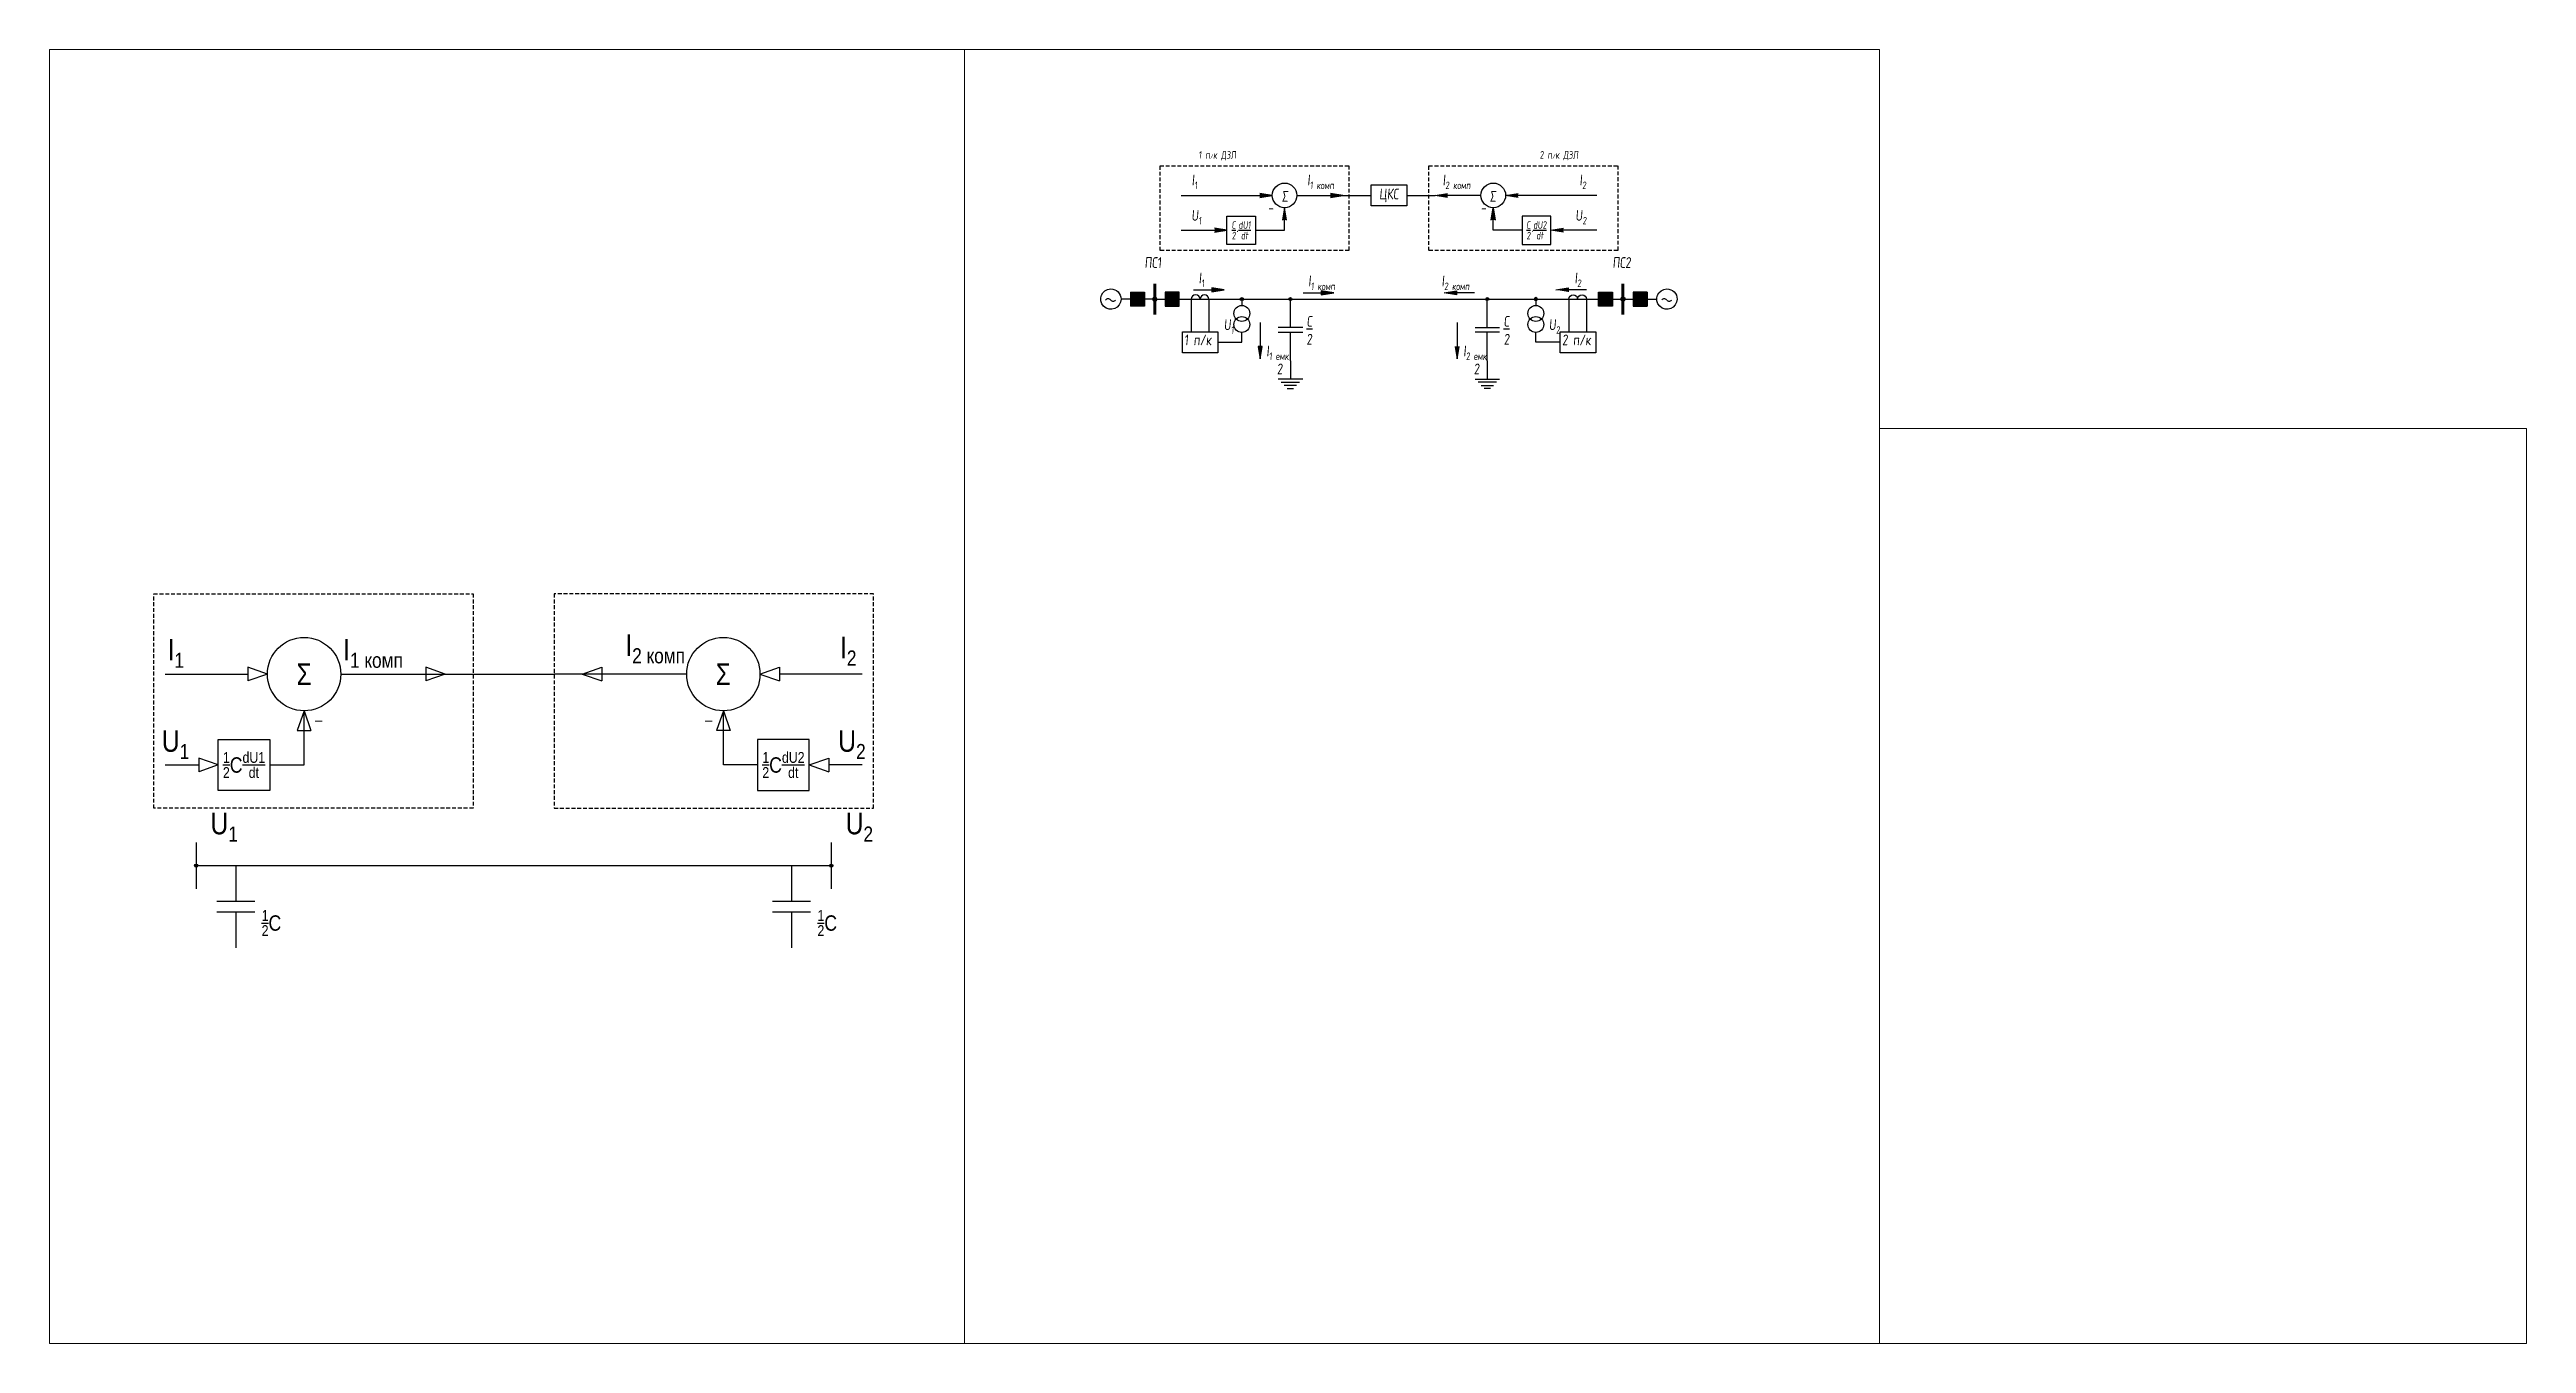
# Model space of a CAD drawing. Header units: millimetres. Extents: x 42599 to 44804, y 29287 to 30147.
# Drawn here: x 44000 to 44804, y 29621 to 30041 of the extents above; entities outside this region: 1.
import ezdxf

# ---------------------------------------------------------------- set-up
doc = ezdxf.new("R2010")
doc.units = ezdxf.units.MM
for name, pattern in [('K5LT_BASIC', [0]), ('K5LT_THIN', [0]), ('штриховая2', [0.375, 0.25, -0.125])]:
    doc.linetypes.add(name, pattern=pattern)
doc.layers.get('0').update_dxf_attribs({"lineweight": 25})
doc.layers.add('Невидимый', color=4, linetype='Continuous', plot=False)
doc.styles.add('1.8_Gost_RD', font='ARIALN.TTF', dxfattribs={"height": 1.8})
doc.styles.get("Standard").update_dxf_attribs({"font": '', "height": 1.5})
doc.styles.add('ИС РЗА', font='GOST type B.ttf', dxfattribs={"width": 0.8, "oblique": 5})
doc.styles.get('Standard').set_extended_font_data('Arial')

# ---------------------------------------------------------------- blocks, each defined once
blk = doc.blocks.new('Точка')
at = {"ltscale": 100}
h = blk.add_hatch(color=256, dxfattribs=at)
h.dxf.hatch_style = 1
edge = h.paths.add_edge_path()
edge.add_arc((0, 0), 0.5, 0, 360)
blk.add_circle((0, 0), 0.5, dxfattribs=at)
blk = doc.blocks.new('*T6630')
at = {"color": 0, "linetype": 'ByBlock', "lineweight": -2}
for p, q in [((0, 0), (163, 0)), ((0, 0), (0, -33.28)), ((41, 0), (41, -33.28)), ((122, 0), (122, -33.28)), ((163, 0), (163, -33.28)), ((0, -15), (122, -15)), ((0, -33.28), (163, -33.28))]:
    blk.add_line(p, q, dxfattribs=at)
at = {"color": 0, "char_height": 3.5, "width": 78, "attachment_point": 5}
for s, insert in [('RS-триггер', (81.5, -7.5)), ('RS-триггер с сохранением состояния после исчезновения питания', (81.5, -24.14))]:
    blk.add_mtext(s, dxfattribs=dict(at, insert=insert))

msp = doc.modelspace()

# ---------------------------------------------------------------- hatches: boundary and pattern name
h = msp.add_hatch(color=256)
h.dxf.hatch_style = 1
h.paths.add_polyline_path([(44396.6, 29993.43), (44392.56, 29993.43), (44392.56, 29992.77)])
h.paths.add_polyline_path([(44396.6, 29993.43), (44392.56, 29994.08), (44392.56, 29993.43)])
h = msp.add_hatch(color=256)
h.dxf.hatch_style = 1
h.paths.add_polyline_path([(44400.6, 29989.43), (44400.6, 29985.39), (44401.26, 29985.39)])
h.paths.add_polyline_path([(44400.6, 29989.43), (44399.94, 29985.39), (44400.6, 29985.39)])
h = msp.add_hatch(color=256)
h.dxf.hatch_style = 1
h.paths.add_polyline_path([(44419.49, 29993.43), (44415.45, 29993.43), (44415.45, 29992.77)])
h.paths.add_polyline_path([(44419.49, 29993.43), (44415.45, 29994.08), (44415.45, 29993.43)])
h = msp.add_hatch(color=256)
h.dxf.hatch_style = 1
h.paths.add_polyline_path([(44449.46, 29993.43), (44453.5, 29993.43), (44453.5, 29992.77)])
h.paths.add_polyline_path([(44449.46, 29993.43), (44453.5, 29994.08), (44453.5, 29993.43)])
h = msp.add_hatch(color=256)
h.dxf.hatch_style = 1
h.paths.add_polyline_path([(44468.34, 29989.43), (44468.34, 29985.39), (44467.69, 29985.39)])
h.paths.add_polyline_path([(44468.34, 29989.43), (44469, 29985.39), (44468.34, 29985.39)])
h = msp.add_hatch(color=256)
h.dxf.hatch_style = 1
h.paths.add_polyline_path([(44472.34, 29993.43), (44476.38, 29993.43), (44476.38, 29992.77)])
h.paths.add_polyline_path([(44472.34, 29993.43), (44476.38, 29994.08), (44476.38, 29993.43)])
h = msp.add_hatch(color=256)
h.dxf.hatch_style = 1
h.paths.add_polyline_path([(44381.9, 29982.1), (44377.86, 29982.1), (44377.86, 29981.45)])
h.paths.add_polyline_path([(44381.9, 29982.1), (44377.86, 29982.76), (44377.86, 29982.1)])
h = msp.add_hatch(color=256)
h.dxf.hatch_style = 1
h.paths.add_polyline_path([(44487.05, 29982.1), (44491.09, 29982.1), (44491.09, 29981.45)])
h.paths.add_polyline_path([(44487.05, 29982.1), (44491.09, 29982.76), (44491.09, 29982.1)])
at = {"true_color": 0xe7e8e9}
h = msp.add_hatch(color=254, dxfattribs=at)
h.dxf.hatch_style = 1
h.paths.add_polyline_path([(44355.17, 29962.04), (44355.17, 29957.49), (44350.62, 29957.49), (44350.62, 29962.04)])
at = {"linetype": 'Continuous'}
for points in [[(44358.45, 29960.56, -1), (44358.45, 29958.95, -1)], [(44510.45, 29960.56, 1), (44510.45, 29958.95, 1)]]:
    msp.add_hatch(color=256, dxfattribs=at).paths.add_polyline_path(points)
at = {"true_color": 0xe7e8e9}
h = msp.add_hatch(color=254, dxfattribs=at)
h.dxf.hatch_style = 1
h.paths.add_polyline_path([(44366.37, 29962.04), (44361.82, 29962.04), (44361.82, 29957.49), (44366.37, 29957.49)])
h = msp.add_hatch(color=256)
h.dxf.hatch_style = 1
h.paths.add_polyline_path([(44381, 29962.77), (44376.96, 29962.77), (44376.96, 29962.12)])
h.paths.add_polyline_path([(44381, 29962.77), (44376.96, 29963.43), (44376.96, 29962.77)])
h = msp.add_hatch(color=256)
h.dxf.hatch_style = 1
h.paths.add_polyline_path([(44416.54, 29961.77), (44412.5, 29961.77), (44412.5, 29961.12)])
h.paths.add_polyline_path([(44416.54, 29961.77), (44412.5, 29962.43), (44412.5, 29961.77)])
h = msp.add_hatch(color=256)
h.dxf.hatch_style = 1
h.paths.add_polyline_path([(44452.36, 29961.77), (44456.4, 29961.77), (44456.4, 29961.12)])
h.paths.add_polyline_path([(44452.36, 29961.77), (44456.4, 29962.43), (44456.4, 29961.77)])
h = msp.add_hatch(color=256)
h.dxf.hatch_style = 1
h.paths.add_polyline_path([(44488.65, 29962.77), (44492.69, 29962.77), (44492.69, 29962.12)])
h.paths.add_polyline_path([(44488.65, 29962.77), (44492.69, 29963.43), (44492.69, 29962.77)])
h = msp.add_hatch(color=254, dxfattribs=at)
h.dxf.hatch_style = 1
h.paths.add_polyline_path([(44507.08, 29957.49), (44502.53, 29957.49), (44502.53, 29962.04), (44507.08, 29962.04)])
h = msp.add_hatch(color=254, dxfattribs=at)
h.dxf.hatch_style = 1
h.paths.add_polyline_path([(44513.73, 29962.04), (44513.73, 29957.49), (44518.28, 29957.49), (44518.28, 29962.04)])
h = msp.add_hatch(color=256)
h.dxf.hatch_style = 1
h.paths.add_polyline_path([(44392.7, 29940.37), (44392.7, 29944.41), (44392.04, 29944.41)])
h.paths.add_polyline_path([(44392.7, 29940.37), (44393.36, 29944.41), (44392.7, 29944.41)])
h = msp.add_hatch(color=256)
h.dxf.hatch_style = 1
h.paths.add_polyline_path([(44456.63, 29940.37), (44456.63, 29944.41), (44455.97, 29944.41)])
h.paths.add_polyline_path([(44456.63, 29940.37), (44457.28, 29944.41), (44456.63, 29944.41)])

# ---------------------------------------------------------------- linework, layer by layer
at = {"ltscale": 100}
for p, q in [((44367.02, 29993.43), (44396.6, 29993.43)), ((44400.6, 29982.1), (44400.6, 29989.43)), ((44404.6, 29993.43), (44415.45, 29993.43)), ((44419.49, 29993.43), (44428.71, 29993.43)), ((44440.24, 29993.43), (44449.46, 29993.43)), ((44464.34, 29993.43), (44453.5, 29993.43)), ((44468.34, 29982.1), (44468.34, 29989.43)), ((44501.93, 29993.43), (44472.34, 29993.43)), ((44367.02, 29982.1), (44377.86, 29982.1)), ((44391.2, 29982.1), (44400.6, 29982.1)), ((44477.75, 29982.1), (44468.34, 29982.1)), ((44501.93, 29982.1), (44491.09, 29982.1)), ((44370.32, 29958.28), (44370.32, 29949.16)), ((44376.04, 29958.28), (44376.04, 29949.16)), ((44492.86, 29958.28), (44492.86, 29949.16)), ((44498.58, 29958.28), (44498.58, 29949.16)), ((44378.95, 29945.76), (44386.72, 29945.76)), ((44386.72, 29945.76), (44386.72, 29948.93)), ((44482.15, 29945.76), (44482.15, 29948.93)), ((44489.92, 29945.76), (44482.15, 29945.76)), ((44037.27, 29838.04), (44064.09, 29838.04)), ((44070.44, 29838.04), (44064.09, 29840.26)), ((44064.09, 29840.26), (44064.09, 29835.83)), ((44070.44, 29838.04), (44064.09, 29835.83)), ((44094.24, 29838.04), (44137.24, 29838.04)), ((44128.17, 29838.04), (44121.81, 29840.26)), ((44121.81, 29840.26), (44121.81, 29835.83)), ((44128.17, 29838.04), (44121.81, 29835.83)), ((44137.24, 29838.04), (44163.52, 29838.04)), ((44206.52, 29838.04), (44163.52, 29838.04)), ((44172.6, 29838.04), (44178.95, 29840.26)), ((44172.6, 29838.04), (44178.95, 29835.83)), ((44178.95, 29840.26), (44178.95, 29835.83)), ((44230.32, 29838.04), (44236.67, 29840.26)), ((44230.32, 29838.04), (44236.67, 29835.83)), ((44236.67, 29840.26), (44236.67, 29835.83)), ((44263.49, 29838.04), (44236.67, 29838.04)), ((44082.34, 29826.14), (44080.13, 29819.79)), ((44082.34, 29808.54), (44082.34, 29826.14)), ((44082.34, 29826.14), (44084.56, 29819.79)), ((44218.42, 29826.14), (44216.21, 29819.79)), ((44218.42, 29808.54), (44218.42, 29826.14)), ((44218.42, 29826.14), (44220.64, 29819.79)), ((44080.13, 29819.79), (44084.56, 29819.79)), ((44220.64, 29819.79), (44216.21, 29819.79)), ((44037.27, 29808.54), (44048.12, 29808.54)), ((44054.47, 29808.54), (44048.12, 29810.76)), ((44048.12, 29810.76), (44048.12, 29806.33)), ((44054.47, 29808.54), (44048.12, 29806.33)), ((44071.2, 29808.54), (44082.34, 29808.54)), ((44229.56, 29808.54), (44218.42, 29808.54)), ((44246.29, 29808.54), (44252.64, 29810.76)), ((44246.29, 29808.54), (44252.64, 29806.33)), ((44252.64, 29810.76), (44252.64, 29806.33)), ((44263.49, 29808.54), (44252.64, 29808.54)), ((44047.29, 29783.36), (44047.29, 29768.38)), ((44253.47, 29783.36), (44253.47, 29768.38)), ((44047.29, 29775.87), (44253.47, 29775.87)), ((44060.18, 29775.87), (44060.18, 29764.28)), ((44240.59, 29775.87), (44240.59, 29764.28)), ((44066.35, 29764.28), (44054, 29764.28)), ((44246.76, 29764.28), (44234.41, 29764.28)), ((44066.35, 29760.73), (44054, 29760.73)), ((44060.18, 29760.73), (44060.18, 29749.14)), ((44246.76, 29760.73), (44234.41, 29760.73)), ((44240.59, 29760.73), (44240.59, 29749.14))]:
    msp.add_line(p, q, dxfattribs=at)
for p, q in [((44396.6, 29993.43), (44392.56, 29994.08)), ((44392.56, 29992.77), (44396.6, 29993.43)), ((44400.6, 29989.43), (44399.94, 29985.39)), ((44401.26, 29985.39), (44400.6, 29989.43)), ((44419.49, 29993.43), (44415.45, 29994.08)), ((44415.45, 29992.77), (44419.49, 29993.43)), ((44449.46, 29993.43), (44453.5, 29994.08)), ((44453.5, 29992.77), (44449.46, 29993.43)), ((44467.69, 29985.39), (44468.34, 29989.43)), ((44468.34, 29989.43), (44469, 29985.39)), ((44472.34, 29993.43), (44476.38, 29994.08)), ((44476.38, 29992.77), (44472.34, 29993.43)), ((44381.9, 29982.1), (44377.86, 29982.76)), ((44377.86, 29981.45), (44381.9, 29982.1)), ((44487.05, 29982.1), (44491.09, 29982.76)), ((44491.09, 29981.45), (44487.05, 29982.1)), ((44358.5, 29959.76), (44347.51, 29959.76)), ((44358.47, 29959.76), (44510.4, 29959.76)), ((44381, 29962.77), (44376.96, 29963.43)), ((44376.96, 29963.43), (44376.96, 29962.12)), ((44376.96, 29962.12), (44381, 29962.77)), ((44386.72, 29959.76), (44386.72, 29957.7)), ((44416.54, 29961.77), (44412.5, 29962.43)), ((44412.5, 29962.43), (44412.5, 29961.12)), ((44412.5, 29961.12), (44416.54, 29961.77)), ((44452.36, 29961.77), (44456.4, 29962.43)), ((44456.4, 29961.12), (44452.36, 29961.77)), ((44456.4, 29962.43), (44456.4, 29961.12)), ((44482.15, 29959.76), (44482.15, 29957.7)), ((44488.65, 29962.77), (44492.69, 29963.43)), ((44492.69, 29963.43), (44492.69, 29962.12)), ((44510.4, 29959.76), (44521.39, 29959.76)), ((44393.36, 29944.41), (44392.04, 29944.41)), ((44392.04, 29944.41), (44392.7, 29940.37)), ((44392.7, 29940.37), (44393.36, 29944.41)), ((44455.97, 29944.41), (44456.63, 29940.37)), ((44456.63, 29940.37), (44457.28, 29944.41)), ((44406.49, 29933.76), (44398.49, 29933.76)), ((44402.49, 29939.76), (44402.49, 29933.76)), ((44462.41, 29933.76), (44470.41, 29933.76)), ((44466.41, 29939.76), (44466.41, 29933.76)), ((44399.49, 29932.76), (44405.49, 29932.76)), ((44404.49, 29931.76), (44400.49, 29931.76)), ((44401.49, 29930.76), (44403.49, 29930.76)), ((44469.41, 29932.76), (44463.41, 29932.76)), ((44464.41, 29931.76), (44468.41, 29931.76)), ((44467.41, 29930.76), (44465.41, 29930.76))]:
    msp.add_line(p, q)
at = {"linetype": 'Continuous'}
for p, q in [((44350.62, 29962.04), (44355.17, 29962.04)), ((44350.62, 29962.04), (44355.17, 29962.04)), ((44350.62, 29962.04), (44350.62, 29957.49)), ((44355.17, 29957.49), (44350.62, 29957.49)), ((44355.17, 29957.49), (44350.62, 29957.49)), ((44355.17, 29962.04), (44355.17, 29957.49)), ((44355.17, 29962.04), (44355.17, 29957.49)), ((44358.47, 29959.07), (44358.47, 29959.07)), ((44358.47, 29959.07), (44358.47, 29959.07)), ((44361.82, 29962.04), (44361.82, 29957.49)), ((44366.37, 29962.04), (44361.82, 29962.04)), ((44361.82, 29962.04), (44361.82, 29957.49)), ((44366.37, 29962.04), (44361.82, 29962.04)), ((44361.82, 29957.49), (44366.37, 29957.49)), ((44361.82, 29957.49), (44366.37, 29957.49)), ((44366.37, 29957.49), (44366.37, 29962.04)), ((44366.37, 29957.49), (44366.37, 29962.04)), ((44502.53, 29957.49), (44502.53, 29962.04)), ((44502.53, 29962.04), (44507.08, 29962.04)), ((44502.53, 29957.49), (44502.53, 29962.04)), ((44502.53, 29962.04), (44507.08, 29962.04)), ((44507.08, 29957.49), (44502.53, 29957.49)), ((44507.08, 29957.49), (44502.53, 29957.49)), ((44507.08, 29962.04), (44507.08, 29957.49)), ((44507.08, 29962.04), (44507.08, 29957.49)), ((44510.43, 29959.07), (44510.43, 29959.07)), ((44510.43, 29959.07), (44510.43, 29959.07)), ((44513.73, 29962.04), (44513.73, 29957.49)), ((44518.28, 29962.04), (44513.73, 29962.04)), ((44513.73, 29962.04), (44513.73, 29957.49)), ((44518.28, 29962.04), (44513.73, 29962.04)), ((44513.73, 29957.49), (44518.28, 29957.49)), ((44513.73, 29957.49), (44518.28, 29957.49)), ((44518.28, 29962.04), (44518.28, 29957.49))]:
    msp.add_line(p, q, dxfattribs=at)
at = {"linetype": 'Continuous', "lineweight": 60}
for p, q in [((44358.5, 29964.72), (44358.5, 29954.8)), ((44510.4, 29964.72), (44510.4, 29954.8))]:
    msp.add_line(p, q, dxfattribs=at)
at = {"color": 0}
for p, q in [((44370.32, 29959.76), (44370.32, 29958.28)), ((44376.04, 29959.76), (44376.04, 29958.28)), ((44492.86, 29959.76), (44492.86, 29958.28)), ((44498.58, 29959.76), (44498.58, 29958.28))]:
    msp.add_line(p, q, dxfattribs=at)
at = {"linetype": 'K5LT_THIN'}
for p, q in [((44371.07, 29962.77), (44376.96, 29962.77)), ((44406.61, 29961.77), (44412.5, 29961.77)), ((44462.29, 29961.77), (44456.4, 29961.77)), ((44498.58, 29962.77), (44492.69, 29962.77)), ((44392.7, 29952.15), (44392.7, 29940.37)), ((44456.63, 29952.15), (44456.63, 29940.37))]:
    msp.add_line(p, q, dxfattribs=at)
at = {"linetype": 'K5LT_BASIC'}
for p, q in [((44402.49, 29950.51), (44402.49, 29959.76)), ((44466.41, 29950.51), (44466.41, 29959.76)), ((44406.49, 29950.51), (44398.49, 29950.51)), ((44398.49, 29949.01), (44406.49, 29949.01)), ((44402.49, 29944.76), (44402.49, 29949.01)), ((44462.41, 29950.51), (44470.41, 29950.51)), ((44470.41, 29949.01), (44462.41, 29949.01)), ((44466.41, 29944.76), (44466.41, 29949.01)), ((44402.49, 29939.76), (44402.49, 29944.76)), ((44466.41, 29939.76), (44466.41, 29944.76))]:
    msp.add_line(p, q, dxfattribs=at)
at = {"linetype": 'штриховая2', "ltscale": 5}
for points in [[(44360.17, 30003.07), (44421.49, 30003.07), (44421.49, 29975.5), (44360.17, 29975.5)], [(44447.41, 30003.07), (44508.73, 30003.07), (44508.73, 29975.5), (44447.41, 29975.5)], [(44033.55, 29864.12), (44137.24, 29864.12), (44137.24, 29794.48), (44033.55, 29794.48)], [(44267.21, 29864.12), (44163.52, 29864.12), (44163.52, 29794.48), (44267.21, 29794.48)]]:
    msp.add_lwpolyline(points, close=True, dxfattribs=at)
for points in [[(44428.71, 29996.83), (44440.24, 29996.83), (44440.24, 29990.03), (44428.71, 29990.03)], [(44367.42, 29949.16), (44378.95, 29949.16), (44378.95, 29942.36), (44367.42, 29942.36)], [(44490.1, 29949.16), (44501.63, 29949.16), (44501.63, 29942.36), (44490.1, 29942.36)]]:
    msp.add_lwpolyline(points, close=True)
at = {"ltscale": 100}
for points in [[(44381.9, 29986.7), (44391.2, 29986.7), (44391.2, 29977.5), (44381.9, 29977.5)], [(44487.05, 29986.7), (44477.75, 29986.7), (44477.75, 29977.5), (44487.05, 29977.5)], [(44054.47, 29816.83), (44071.2, 29816.83), (44071.2, 29800.26), (44054.47, 29800.26)], [(44246.29, 29816.83), (44229.56, 29816.83), (44229.56, 29800.26), (44246.29, 29800.26)]]:
    msp.add_lwpolyline(points, close=True, dxfattribs=at)
for centre, radius in [((44400.6, 29993.43), 4), ((44468.34, 29993.43), 4), ((44082.34, 29838.04), 11.9), ((44218.42, 29838.04), 11.9)]:
    msp.add_circle(centre, radius, dxfattribs=at)
for centre in [(44386.72, 29955.12), (44482.15, 29955.12), (44386.72, 29951.51), (44482.15, 29951.51)]:
    msp.add_circle(centre, 2.58)
at = {"lineweight": 25, "ltscale": 100}
for centre, start, end in [((44343.31, 29958.8), 40.3079, 141.70087), ((44344.95, 29960.14), 218.29913, 319.6921), ((44523.83, 29958.8), 40.3079, 141.70087), ((44525.47, 29960.14), 218.29913, 319.6921)]:
    msp.add_arc(centre, 1.06, start, end, dxfattribs=at)
at = {"color": 0}
for centre in [(44371.75, 29959.76), (44374.61, 29959.76)]:
    msp.add_arc(centre, 1.43, 0, 180, dxfattribs=at)
at = {"color": 0, "extrusion": (0, 0, -1)}
for centre in [(-44494.29, 29959.76), (-44497.15, 29959.76)]:
    msp.add_arc(centre, 1.43, 0, 180, dxfattribs=at)
at = {"linetype": 'Continuous'}
for points in [[(44341.86, 29957.42), (44339.77, 29959.51), (44341.25, 29963.07), (44344.2, 29963.07)], [(44347.51, 29959.76), (44347.51, 29956.81), (44343.94, 29955.34), (44341.86, 29957.42)], [(44344.2, 29963.07), (44346.02, 29963.07), (44347.51, 29961.59), (44347.51, 29959.76)], [(44358.95, 29960.25), (44358.52, 29960.69), (44357.77, 29960.38), (44357.77, 29959.76)], [(44358.95, 29960.25), (44358.52, 29960.69), (44357.77, 29960.38), (44357.77, 29959.76)], [(44357.77, 29959.76), (44357.77, 29959.38), (44358.08, 29959.07), (44358.47, 29959.07)], [(44357.77, 29959.76), (44357.77, 29959.38), (44358.08, 29959.07), (44358.47, 29959.07)], [(44358.47, 29959.07), (44359.08, 29959.07), (44359.39, 29959.81), (44358.95, 29960.25)], [(44358.47, 29959.07), (44359.08, 29959.07), (44359.39, 29959.81), (44358.95, 29960.25)], [(44510.43, 29959.07), (44509.82, 29959.07), (44509.51, 29959.81), (44509.95, 29960.25)], [(44510.43, 29959.07), (44509.82, 29959.07), (44509.51, 29959.81), (44509.95, 29960.25)], [(44509.95, 29960.25), (44510.38, 29960.69), (44511.13, 29960.38), (44511.13, 29959.76)], [(44509.95, 29960.25), (44510.38, 29960.69), (44511.13, 29960.38), (44511.13, 29959.76)], [(44511.13, 29959.76), (44511.13, 29959.38), (44510.82, 29959.07), (44510.43, 29959.07)], [(44511.13, 29959.76), (44511.13, 29959.38), (44510.82, 29959.07), (44510.43, 29959.07)], [(44522.37, 29957.42), (44520.28, 29959.51), (44521.76, 29963.07), (44524.71, 29963.07)], [(44528.02, 29959.76), (44528.02, 29956.81), (44524.45, 29955.34), (44522.37, 29957.42)], [(44524.71, 29963.07), (44526.54, 29963.07), (44528.02, 29961.59), (44528.02, 29959.76)]]:
    msp.add_open_spline(points, degree=3, dxfattribs=at)
at = {"layer": 'Невидимый', "color": 18, "lineweight": 15, "true_color": 0x000000}
for points in [[(44296.71, 30040.77), (44296.71, 29620.77), (43999.71, 29620.77), (43999.71, 30040.77)], [(44593.71, 30040.77), (44593.71, 29620.77), (44296.71, 29620.77), (44296.71, 30040.77)], [(44593.71, 29917.77), (44803.71, 29917.77), (44803.71, 29620.77), (44593.71, 29620.77)]]:
    msp.add_lwpolyline(points, close=True, dxfattribs=at)

# ---------------------------------------------------------------- block references
msp.add_blockref('*T6630', (42598.72, 30146.5))
at = {"ltscale": 100}
for p in [(44386.72, 29959.76), (44402.49, 29959.76), (44466.41, 29959.76), (44047.29, 29775.87), (44253.47, 29775.87)]:
    msp.add_blockref('Точка', p, dxfattribs=at)
at = {"ltscale": 100, "xscale": -1}
msp.add_blockref('Точка', (44482.15, 29959.76), dxfattribs=at)

# ---------------------------------------------------------------- texts
at = {"ltscale": 100, "attachment_point": 5}
for s, insert, char_height, width, style in [('1 п{\\H0.6000x;/}к ДЗЛ', (44378.78, 30006.3), 2.5, 13.1932, 'ИС РЗА'), ('2 п{\\H0.6000x;/}к ДЗЛ', (44489.68, 30006.32), 2.5, 13.1932, 'ИС РЗА'), ('\\A1;{\\C256;I{\\H0.70x;\\S^ 1;}}', (44040.71, 29844.77), 7, 90.9311, '1.8_Gost_RD'), ('\\A1;{\\C256;I{\\H0.70x;\\S^ 1 комп;}}', (44104.71, 29844.77), 7, 90.9311, '1.8_Gost_RD'), ('\\A1;{\\C256;I{\\H0.70x;\\S^ 2 комп;}}', (44196.29, 29846.23), 7, 90.9311, '1.8_Gost_RD'), ('\\A1;{\\C256;I{\\H0.70x;\\S^ 2;}}', (44258.96, 29845.5), 7, 90.9311, '1.8_Gost_RD'), ('Σ', (44082.34, 29838.04), 7, 16.7265, '1.8_Gost_RD'), ('Σ', (44218.42, 29838.04), 7, 16.7265, '1.8_Gost_RD'), ('{\\C256;_}', (44087.09, 29824.81), 3.5, 90.9311, '1.8_Gost_RD'), ('{\\C256;_}', (44213.67, 29824.81), 3.5, 90.9311, '1.8_Gost_RD'), ('\\A1;{\\C256;U{\\H0.70x;\\S^ 1;}}', (44040.61, 29815.14), 7, 90.9311, '1.8_Gost_RD'), ('\\A1;{\\C256;{\\H0.70x;\\S1/2;}С{\\H0.70x;\\SdU1/dt;}}', (44062.84, 29808.54), 5, 16.7265, '1.8_Gost_RD'), ('\\A1;{\\C256;{\\H0.70x;\\S1/2;}С{\\H0.70x;\\SdU2/dt;}}', (44237.93, 29808.54), 5, 16.7265, '1.8_Gost_RD'), ('\\A1;{\\C256;U{\\H0.70x;\\S^ 2;}}', (44260.16, 29815.14), 7, 90.9311, '1.8_Gost_RD'), ('\\A1;{\\C256;U{\\H0.70x;\\S^ 1;}}', (44056.4, 29788.35), 7, 90.9311, '1.8_Gost_RD'), ('\\A1;U{{\\H0.70x;\\S^ 2;}}', (44262.57, 29788.35), 7, 90.9311, '1.8_Gost_RD'), ('\\A1;{\\H0.70x;\\S1/2;}С', (44071.74, 29757.24), 5, 16.7265, '1.8_Gost_RD'), ('\\A1;{\\H0.70x;\\S1/2;}С', (44252.15, 29757.24), 5, 16.7265, '1.8_Gost_RD')]:
    msp.add_mtext(s, dxfattribs=dict(at, insert=insert, char_height=char_height, width=width, style=style))
at = {"char_height": 3.5, "style": 'ИС РЗА'}
for s, insert, width, attachment_point in [('\\A1;{\\C256;I{\\H0.70x;\\S^ 1;}}', (44370.45, 30000.15), 90.9311, 1), ('\\A1;{\\C256;I{\\H0.70x;\\S^ 1 комп;}}', (44407.97, 30000.16), 90.9311, 1), ('\\A1;I{{\\H0.70x;\\S^ 2 комп;}}', (44460.98, 30000.16), 90.9311, 3), ('\\A1;I{{\\H0.70x;\\S^ 2;}}', (44498.5, 30000.15), 90.9311, 3), ('{\\C256;_}', (44395.33, 29992.7), 90.9311, 1), ('Σ', (44399.67, 29994.84), 16.7265, 1), ('{ЦКС}', (44434.47, 29993.43), 11.5325, 5), ('{\\C256;_}', (44466.24, 29992.7), 90.9311, 3), ('Σ', (44469.28, 29994.84), 16.7265, 3), ('\\A1;{\\C256;U{\\H0.70x;\\S^ 1;}}', (44370.35, 29988.69), 90.9311, 1), ('\\A1;\\pxqc;{\\H0.70x;\\SС/2;}·{\\H0.70x;\\SdU1/dt;}', (44386.55, 29982.1), 9.297, 5), ('\\A1;\\pxqc;{\\H0.70x;\\SС/2;}·{\\H0.70x;\\SdU2/dt;}', (44482.4, 29982.1), 9.297, 5), ('\\A1;U{{\\H0.70x;\\S^ 2;}}', (44498.6, 29988.69), 90.9311, 3), ('\\A1;U{{\\H0.70x;\\S^ 1;}}', (44380.88, 29953.2), 90.9311, 1), ('\\A1;U{{\\H0.70x;\\S^ 2;}}', (44486.39, 29953.2), 90.9311, 1), ('\\A1;\\pxsm0.5000;I{\\L{\\H0.70x;\\S^ 1 емк;}}\\P\\P  2', (44394.7, 29944.7), 12.4731, 1), ('\\A1;\\pxsm0.5000;I{\\L{\\H0.70x;\\S^ 2 емк;}}\\P\\P  2', (44458.62, 29944.7), 12.4731, 1)]:
    msp.add_mtext(s, dxfattribs=dict(at, insert=insert, width=width, attachment_point=attachment_point))
at = {"linetype": 'ByBlock', "char_height": 3.5, "attachment_point": 1, "style": 'ИС РЗА'}
for s, insert in [('ПС1', (44355.14, 29973.39)), ('ПС2', (44507.04, 29973.39))]:
    msp.add_mtext_dynamic_manual_height_columns(s, width=12.3102, gutter_width=12.35, heights=[3.41], dxfattribs=dict(at, insert=insert))
at = {"char_height": 3.5, "style": 'ИС РЗА'}
for s, insert, attachment_point in [('\\A1;{I{\\H0.70x;\\S^ 1;}}', (44372.74, 29968.38), 1), ('\\A1;I{{\\H0.70x;\\S^ 1 комп;}}', (44408.28, 29967.38), 1), ('\\A1;I{{\\H0.70x;\\S^ 2 комп;}}', (44460.62, 29967.38), 3), ('\\A1;I{{\\H0.70x;\\S^ 2;}}', (44496.91, 29968.38), 3), ('{\\LC\\P}2', (44407.71, 29954.31), 1), ('{\\LC\\P}2', (44473.59, 29954.31), 3), ('1 п/к', (44368.02, 29948.28), 1), ('2 п/к', (44490.7, 29948.28), 1)]:
    msp.add_mtext(s, dxfattribs=dict(at, insert=insert, attachment_point=attachment_point))

doc.saveas('drawing.dxf')
